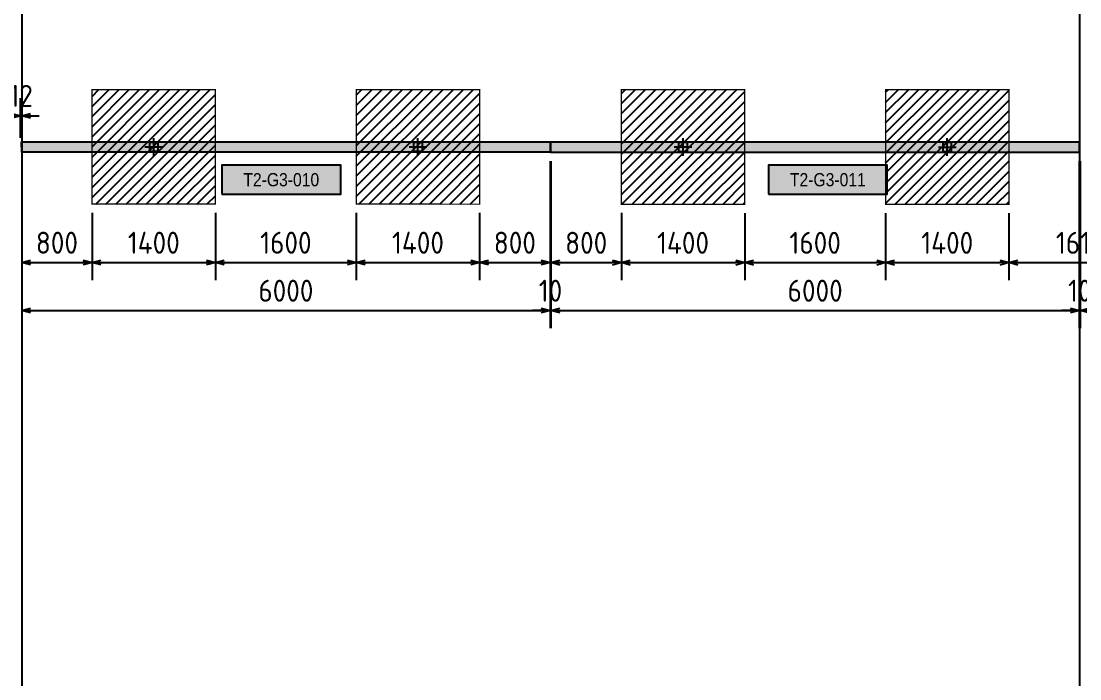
# Model space of a CAD drawing. Header units: centimetres. Extents: x -6122352 to 7132207, y -1694241 to 1947892.
# Drawn here: x 3614100 to 3626121, y 820258 to 827725 of the extents above; entities that cross this region are included whole.
import ezdxf
from ezdxf.enums import TextEntityAlignment as Align

# ---------------------------------------------------------------- set-up
doc = ezdxf.new("R2010")
doc.units = ezdxf.units.CM
doc.header["$MEASUREMENT"] = 0
doc.header["$PDMODE"] = 66
doc.header["$PDSIZE"] = 100
for name, color, linetype in [('@MI-FOOTINGS', 7, 'Continuous'), ('@MI-TYPE-01', 30, 'Continuous'), ('@MI-TYPE-02', 6, 'Continuous'), ('PANEL-TAGS', 7, 'Continuous')]:
    doc.layers.add(name, color=color, linetype=linetype)
doc.styles.add('PANELTAG_STYLE', font='arial.ttf')
doc.styles.add('Schueco-BEMSTIL', font='isocpeur.ttf', dxfattribs={"width": 0.9})
doc.dimstyles.new('MI- JWC-TXT-2.5 MM', dxfattribs={"dimscale": 1.5, "dimtxt": 2.5, "dimasz": 1, "dimexe": 2, "dimexo": 1, "dimgap": 1, "dimtad": 1, "dimdec": 0, "dimdsep": 46, "dimtxsty": 'Schueco-BEMSTIL', "dimblk": 'OPEN30', "dimcen": 0, "dimdle": 2, "dimclrd": 140, "dimclre": 8, "dimclrt": 40, "dimadec": 0, "dimazin": 2, "dimtfac": 1, "dimtdec": 0, "dimtix": 1, "dimtmove": 2, "dimatfit": 3, "dimldrblk": 'OPEN', "dimfxl": 2, "dimlwd": -1, "dimlwe": -1, "dimarcsym": 0})

# ---------------------------------------------------------------- blocks, each defined once
blk = doc.blocks.new('T2-FOOTING PLAN')
at = {"layer": '@MI-FOOTINGS', "transparency": 33554679}
h = blk.add_hatch(dxfattribs=at)
h.set_pattern_fill('ANSI31', color=8, scale=650)
h.paths.add_polyline_path([(-700, 650), (700, 650), (700, -650), (-700, -650)])
at = {"layer": '@MI-FOOTINGS', "color": 160, "true_color": 0x3340f0, "const_width": 15}
blk.add_lwpolyline([(-700, 650), (700, 650), (700, -650), (-700, -650)], close=True, dxfattribs=at)
at = {"layer": '@MI-FOOTINGS', "color": 30}
blk.add_point((0, 0), dxfattribs=at)
blk = doc.blocks.new('_Open30')
at = {"color": 0, "linetype": 'ByBlock', "lineweight": -2}
for p, q in [((-1, 0.27), (0, 0)), ((0, 0), (-1, -0.27)), ((0, 0), (-1, 0))]:
    blk.add_line(p, q, dxfattribs=at)
blk = doc.blocks.new('*D2596')
at = {"layer": '@MI-TYPE-02', "color": 8, "transparency": 16777216}
for p, q in [((-54158, -153), (-54158, -1505)), ((-53358, -741), (-53358, -1505))]:
    blk.add_line(p, q, dxfattribs=at)
at = {"layer": '@MI-TYPE-02', "color": 140, "transparency": 16777216}
blk.add_line((-54058, -1305), (-53458, -1305), dxfattribs=at)
at = {"layer": 'Defpoints', "color": 0, "transparency": 16777216}
for p in [(-54158, -53), (-53358, -641), (-53358, -1305)]:
    blk.add_point(p, dxfattribs=at)
at = {"layer": '@MI-TYPE-02', "color": 140, "transparency": 16777216, "xscale": 100, "yscale": 100, "zscale": 100, "rotation": 180}
blk.add_blockref('_Open30', (-54158, -1305), dxfattribs=at)
at = {"layer": '@MI-TYPE-02', "color": 140, "transparency": 16777216, "xscale": 100, "yscale": 100, "zscale": 100}
blk.add_blockref('_Open30', (-53358, -1305), dxfattribs=at)
at = {"layer": '@MI-TYPE-02', "color": 40, "transparency": 16777216, "insert": (-53758, -1080), "char_height": 250, "attachment_point": 5, "style": 'Schueco-BEMSTIL'}
blk.add_mtext('800', dxfattribs=at)
blk = doc.blocks.new('_Open')
at = {"color": 0, "linetype": 'ByBlock', "lineweight": -2}
for p, q in [((-1, 0.2), (0, 0)), ((-1, -0.2), (0, 0)), ((0, 0), (-1, 0))]:
    blk.add_line(p, q, dxfattribs=at)
blk = doc.blocks.new('*D2702')
at = {"layer": '@MI-TYPE-02', "color": 8, "transparency": 16777216}
for p, q in [((-53358, -741), (-53358, -1505)), ((-51958, -742), (-51958, -1505))]:
    blk.add_line(p, q, dxfattribs=at)
at = {"layer": '@MI-TYPE-02', "color": 140, "transparency": 16777216}
blk.add_line((-53258, -1305), (-52058, -1305), dxfattribs=at)
at = {"layer": 'Defpoints', "color": 0, "transparency": 16777216}
for p in [(-53358, -641), (-51958, -642), (-51958, -1305)]:
    blk.add_point(p, dxfattribs=at)
at = {"layer": '@MI-TYPE-02', "color": 140, "transparency": 16777216, "xscale": 100, "yscale": 100, "zscale": 100, "rotation": 180}
blk.add_blockref('_Open30', (-53358, -1305), dxfattribs=at)
at = {"layer": '@MI-TYPE-02', "color": 140, "transparency": 16777216, "xscale": 100, "yscale": 100, "zscale": 100}
blk.add_blockref('_Open30', (-51958, -1305), dxfattribs=at)
at = {"layer": '@MI-TYPE-02', "color": 40, "transparency": 16777216, "insert": (-52658, -1080), "char_height": 250, "attachment_point": 5, "style": 'Schueco-BEMSTIL'}
blk.add_mtext('1400', dxfattribs=at)
blk = doc.blocks.new('*D2700')
at = {"layer": '@MI-TYPE-02', "color": 8, "transparency": 16777216}
for p, q in [((-51958, -742), (-51958, -1505)), ((-50358, -742), (-50358, -1505))]:
    blk.add_line(p, q, dxfattribs=at)
at = {"layer": '@MI-TYPE-02', "color": 140, "transparency": 16777216}
blk.add_line((-51858, -1305), (-50458, -1305), dxfattribs=at)
at = {"layer": 'Defpoints', "color": 0, "transparency": 16777216}
for p in [(-51958, -642), (-50358, -642), (-50358, -1305)]:
    blk.add_point(p, dxfattribs=at)
at = {"layer": '@MI-TYPE-02', "color": 140, "transparency": 16777216, "xscale": 100, "yscale": 100, "zscale": 100, "rotation": 180}
blk.add_blockref('_Open30', (-51958, -1305), dxfattribs=at)
at = {"layer": '@MI-TYPE-02', "color": 140, "transparency": 16777216, "xscale": 100, "yscale": 100, "zscale": 100}
blk.add_blockref('_Open30', (-50358, -1305), dxfattribs=at)
at = {"layer": '@MI-TYPE-02', "color": 40, "transparency": 16777216, "insert": (-51158, -1080), "char_height": 250, "attachment_point": 5, "style": 'Schueco-BEMSTIL'}
blk.add_mtext('1600', dxfattribs=at)
blk = doc.blocks.new('*D2701')
at = {"layer": '@MI-TYPE-02', "color": 8, "transparency": 16777216}
for p, q in [((-50358, -742), (-50358, -1505)), ((-48958, -742), (-48958, -1505))]:
    blk.add_line(p, q, dxfattribs=at)
at = {"layer": '@MI-TYPE-02', "color": 140, "transparency": 16777216}
blk.add_line((-50258, -1305), (-49058, -1305), dxfattribs=at)
at = {"layer": 'Defpoints', "color": 0, "transparency": 16777216}
for p in [(-50358, -642), (-48958, -642), (-48958, -1305)]:
    blk.add_point(p, dxfattribs=at)
at = {"layer": '@MI-TYPE-02', "color": 140, "transparency": 16777216, "xscale": 100, "yscale": 100, "zscale": 100, "rotation": 180}
blk.add_blockref('_Open30', (-50358, -1305), dxfattribs=at)
at = {"layer": '@MI-TYPE-02', "color": 140, "transparency": 16777216, "xscale": 100, "yscale": 100, "zscale": 100}
blk.add_blockref('_Open30', (-48958, -1305), dxfattribs=at)
at = {"layer": '@MI-TYPE-02', "color": 40, "transparency": 16777216, "insert": (-49658, -1080), "char_height": 250, "attachment_point": 5, "style": 'Schueco-BEMSTIL'}
blk.add_mtext('1400', dxfattribs=at)
blk = doc.blocks.new('*D2600')
at = {"layer": '@MI-TYPE-02', "color": 8, "transparency": 16777216}
for p, q in [((-48158, -153), (-48158, -1505)), ((-48958, -742), (-48958, -1505))]:
    blk.add_line(p, q, dxfattribs=at)
at = {"layer": '@MI-TYPE-02', "color": 140, "transparency": 16777216}
blk.add_line((-48858, -1305), (-48258, -1305), dxfattribs=at)
at = {"layer": 'Defpoints', "color": 0, "transparency": 16777216}
for p in [(-48158, -53), (-48958, -642), (-48158, -1305)]:
    blk.add_point(p, dxfattribs=at)
at = {"layer": '@MI-TYPE-02', "color": 140, "transparency": 16777216, "xscale": 100, "yscale": 100, "zscale": 100, "rotation": 180}
blk.add_blockref('_Open30', (-48958, -1305), dxfattribs=at)
at = {"layer": '@MI-TYPE-02', "color": 140, "transparency": 16777216, "xscale": 100, "yscale": 100, "zscale": 100}
blk.add_blockref('_Open30', (-48158, -1305), dxfattribs=at)
at = {"layer": '@MI-TYPE-02', "color": 40, "transparency": 16777216, "insert": (-48558, -1080), "char_height": 250, "attachment_point": 5, "style": 'Schueco-BEMSTIL'}
blk.add_mtext('800', dxfattribs=at)
blk = doc.blocks.new('*D2601')
at = {"layer": '@MI-TYPE-02', "color": 8, "transparency": 16777216}
for p, q in [((-48148, -154), (-48148, -1506)), ((-47348, -742), (-47348, -1506))]:
    blk.add_line(p, q, dxfattribs=at)
at = {"layer": '@MI-TYPE-02', "color": 140, "transparency": 16777216}
blk.add_line((-48048, -1306), (-47448, -1306), dxfattribs=at)
at = {"layer": 'Defpoints', "color": 0, "transparency": 16777216}
for p in [(-48148, -54), (-47348, -642), (-47348, -1306)]:
    blk.add_point(p, dxfattribs=at)
at = {"layer": '@MI-TYPE-02', "color": 140, "transparency": 16777216, "xscale": 100, "yscale": 100, "zscale": 100, "rotation": 180}
blk.add_blockref('_Open30', (-48148, -1306), dxfattribs=at)
at = {"layer": '@MI-TYPE-02', "color": 140, "transparency": 16777216, "xscale": 100, "yscale": 100, "zscale": 100}
blk.add_blockref('_Open30', (-47348, -1306), dxfattribs=at)
at = {"layer": '@MI-TYPE-02', "color": 40, "transparency": 16777216, "insert": (-47748, -1081), "char_height": 250, "attachment_point": 5, "style": 'Schueco-BEMSTIL'}
blk.add_mtext('800', dxfattribs=at)
blk = doc.blocks.new('*D2709')
at = {"layer": '@MI-TYPE-02', "color": 8, "transparency": 16777216}
for p, q in [((-47348, -742), (-47348, -1506)), ((-45948, -743), (-45948, -1506))]:
    blk.add_line(p, q, dxfattribs=at)
at = {"layer": '@MI-TYPE-02', "color": 140, "transparency": 16777216}
blk.add_line((-47248, -1306), (-46048, -1306), dxfattribs=at)
at = {"layer": 'Defpoints', "color": 0, "transparency": 16777216}
for p in [(-47348, -642), (-45948, -643), (-45948, -1306)]:
    blk.add_point(p, dxfattribs=at)
at = {"layer": '@MI-TYPE-02', "color": 140, "transparency": 16777216, "xscale": 100, "yscale": 100, "zscale": 100, "rotation": 180}
blk.add_blockref('_Open30', (-47348, -1306), dxfattribs=at)
at = {"layer": '@MI-TYPE-02', "color": 140, "transparency": 16777216, "xscale": 100, "yscale": 100, "zscale": 100}
blk.add_blockref('_Open30', (-45948, -1306), dxfattribs=at)
at = {"layer": '@MI-TYPE-02', "color": 40, "transparency": 16777216, "insert": (-46648, -1081), "char_height": 250, "attachment_point": 5, "style": 'Schueco-BEMSTIL'}
blk.add_mtext('1400', dxfattribs=at)
blk = doc.blocks.new('*D2706')
at = {"layer": '@MI-TYPE-02', "color": 8, "transparency": 16777216}
for p, q in [((-45948, -743), (-45948, -1506)), ((-44348, -743), (-44348, -1506))]:
    blk.add_line(p, q, dxfattribs=at)
at = {"layer": '@MI-TYPE-02', "color": 140, "transparency": 16777216}
blk.add_line((-45848, -1306), (-44448, -1306), dxfattribs=at)
at = {"layer": 'Defpoints', "color": 0, "transparency": 16777216}
for p in [(-45948, -643), (-44348, -643), (-44348, -1306)]:
    blk.add_point(p, dxfattribs=at)
at = {"layer": '@MI-TYPE-02', "color": 140, "transparency": 16777216, "xscale": 100, "yscale": 100, "zscale": 100, "rotation": 180}
blk.add_blockref('_Open30', (-45948, -1306), dxfattribs=at)
at = {"layer": '@MI-TYPE-02', "color": 140, "transparency": 16777216, "xscale": 100, "yscale": 100, "zscale": 100}
blk.add_blockref('_Open30', (-44348, -1306), dxfattribs=at)
at = {"layer": '@MI-TYPE-02', "color": 40, "transparency": 16777216, "insert": (-45148, -1081), "char_height": 250, "attachment_point": 5, "style": 'Schueco-BEMSTIL'}
blk.add_mtext('1600', dxfattribs=at)
blk = doc.blocks.new('*D2707')
at = {"layer": '@MI-TYPE-02', "color": 8, "transparency": 16777216}
for p, q in [((-44348, -743), (-44348, -1506)), ((-42948, -743), (-42948, -1506))]:
    blk.add_line(p, q, dxfattribs=at)
at = {"layer": '@MI-TYPE-02', "color": 140, "transparency": 16777216}
blk.add_line((-44248, -1306), (-43048, -1306), dxfattribs=at)
at = {"layer": 'Defpoints', "color": 0, "transparency": 16777216}
for p in [(-44348, -643), (-42948, -643), (-42948, -1306)]:
    blk.add_point(p, dxfattribs=at)
at = {"layer": '@MI-TYPE-02', "color": 140, "transparency": 16777216, "xscale": 100, "yscale": 100, "zscale": 100, "rotation": 180}
blk.add_blockref('_Open30', (-44348, -1306), dxfattribs=at)
at = {"layer": '@MI-TYPE-02', "color": 140, "transparency": 16777216, "xscale": 100, "yscale": 100, "zscale": 100}
blk.add_blockref('_Open30', (-42948, -1306), dxfattribs=at)
at = {"layer": '@MI-TYPE-02', "color": 40, "transparency": 16777216, "insert": (-43648, -1081), "char_height": 250, "attachment_point": 5, "style": 'Schueco-BEMSTIL'}
blk.add_mtext('1400', dxfattribs=at)
blk = doc.blocks.new('*D2708')
at = {"layer": '@MI-TYPE-02', "color": 8, "transparency": 16777216}
for p, q in [((-42948, -743), (-42948, -1506)), ((-41338, -744), (-41338, -1506))]:
    blk.add_line(p, q, dxfattribs=at)
at = {"layer": '@MI-TYPE-02', "color": 140, "transparency": 16777216}
blk.add_line((-42848, -1306), (-41438, -1306), dxfattribs=at)
at = {"layer": 'Defpoints', "color": 0, "transparency": 16777216}
for p in [(-42948, -643), (-41338, -644), (-41338, -1306)]:
    blk.add_point(p, dxfattribs=at)
at = {"layer": '@MI-TYPE-02', "color": 140, "transparency": 16777216, "xscale": 100, "yscale": 100, "zscale": 100, "rotation": 180}
blk.add_blockref('_Open30', (-42948, -1306), dxfattribs=at)
at = {"layer": '@MI-TYPE-02', "color": 140, "transparency": 16777216, "xscale": 100, "yscale": 100, "zscale": 100}
blk.add_blockref('_Open30', (-41338, -1306), dxfattribs=at)
at = {"layer": '@MI-TYPE-02', "color": 40, "transparency": 16777216, "insert": (-42143, -1081), "char_height": 250, "attachment_point": 5, "style": 'Schueco-BEMSTIL'}
blk.add_mtext('1610', dxfattribs=at)
blk = doc.blocks.new('*D2633')
at = {"layer": '@MI-TYPE-02', "color": 8, "transparency": 16777216}
for p, q in [((-54158, -153), (-54158, -2050)), ((-48158, -153), (-48158, -2050))]:
    blk.add_line(p, q, dxfattribs=at)
at = {"layer": '@MI-TYPE-02', "color": 140, "transparency": 16777216}
blk.add_line((-54058, -1850), (-48258, -1850), dxfattribs=at)
at = {"layer": 'Defpoints', "color": 0, "transparency": 16777216}
for p in [(-54158, -53), (-48158, -53), (-48158, -1850)]:
    blk.add_point(p, dxfattribs=at)
at = {"layer": '@MI-TYPE-02', "color": 140, "transparency": 16777216, "xscale": 100, "yscale": 100, "zscale": 100, "rotation": 180}
blk.add_blockref('_Open30', (-54158, -1850), dxfattribs=at)
at = {"layer": '@MI-TYPE-02', "color": 140, "transparency": 16777216, "xscale": 100, "yscale": 100, "zscale": 100}
blk.add_blockref('_Open30', (-48158, -1850), dxfattribs=at)
at = {"layer": '@MI-TYPE-02', "color": 40, "transparency": 16777216, "insert": (-51158, -1625), "char_height": 250, "attachment_point": 5, "style": 'Schueco-BEMSTIL'}
blk.add_mtext('6000', dxfattribs=at)
blk = doc.blocks.new('*D2634')
at = {"layer": '@MI-TYPE-02', "color": 8, "transparency": 16777216}
for p, q in [((-48158, -153), (-48158, -2050)), ((-48148, -154), (-48148, -2050))]:
    blk.add_line(p, q, dxfattribs=at)
at = {"layer": '@MI-TYPE-02', "color": 140, "transparency": 16777216}
for p, q in [((-48258, -1850), (-48358, -1850)), ((-48158, -1850), (-48148, -1850)), ((-48048, -1850), (-47948, -1850))]:
    blk.add_line(p, q, dxfattribs=at)
at = {"layer": 'Defpoints', "color": 0, "transparency": 16777216}
for p in [(-48158, -53), (-48148, -54), (-48148, -1850)]:
    blk.add_point(p, dxfattribs=at)
at = {"layer": '@MI-TYPE-02', "color": 140, "transparency": 16777216, "xscale": 100, "yscale": 100, "zscale": 100}
blk.add_blockref('_Open30', (-48158, -1850), dxfattribs=at)
at = {"layer": '@MI-TYPE-02', "color": 140, "transparency": 16777216, "xscale": 100, "yscale": 100, "zscale": 100, "rotation": 180}
blk.add_blockref('_Open30', (-48148, -1850), dxfattribs=at)
at = {"layer": '@MI-TYPE-02', "color": 40, "transparency": 16777216, "insert": (-48153, -1625), "char_height": 250, "attachment_point": 5, "style": 'Schueco-BEMSTIL'}
blk.add_mtext('10', dxfattribs=at)
blk = doc.blocks.new('*D2635')
at = {"layer": '@MI-TYPE-02', "color": 8, "transparency": 16777216}
for p, q in [((-48148, -154), (-48148, -2050)), ((-42148, -154), (-42148, -2050))]:
    blk.add_line(p, q, dxfattribs=at)
at = {"layer": '@MI-TYPE-02', "color": 140, "transparency": 16777216}
blk.add_line((-48048, -1850), (-42248, -1850), dxfattribs=at)
at = {"layer": 'Defpoints', "color": 0, "transparency": 16777216}
for p in [(-48148, -54), (-42148, -54), (-42148, -1850)]:
    blk.add_point(p, dxfattribs=at)
at = {"layer": '@MI-TYPE-02', "color": 140, "transparency": 16777216, "xscale": 100, "yscale": 100, "zscale": 100, "rotation": 180}
blk.add_blockref('_Open30', (-48148, -1850), dxfattribs=at)
at = {"layer": '@MI-TYPE-02', "color": 140, "transparency": 16777216, "xscale": 100, "yscale": 100, "zscale": 100}
blk.add_blockref('_Open30', (-42148, -1850), dxfattribs=at)
at = {"layer": '@MI-TYPE-02', "color": 40, "transparency": 16777216, "insert": (-45148, -1625), "char_height": 250, "attachment_point": 5, "style": 'Schueco-BEMSTIL'}
blk.add_mtext('6000', dxfattribs=at)
blk = doc.blocks.new('*D2636')
at = {"layer": '@MI-TYPE-02', "color": 8, "transparency": 16777216}
for p, q in [((-42148, -154), (-42148, -2050)), ((-42138, -155), (-42138, -2050))]:
    blk.add_line(p, q, dxfattribs=at)
at = {"layer": '@MI-TYPE-02', "color": 140, "transparency": 16777216}
for p, q in [((-42248, -1850), (-42348, -1850)), ((-42148, -1850), (-42138, -1850)), ((-42038, -1850), (-41938, -1850))]:
    blk.add_line(p, q, dxfattribs=at)
at = {"layer": 'Defpoints', "color": 0, "transparency": 16777216}
for p in [(-42148, -54), (-42138, -55), (-42138, -1850)]:
    blk.add_point(p, dxfattribs=at)
at = {"layer": '@MI-TYPE-02', "color": 140, "transparency": 16777216, "xscale": 100, "yscale": 100, "zscale": 100}
blk.add_blockref('_Open30', (-42148, -1850), dxfattribs=at)
at = {"layer": '@MI-TYPE-02', "color": 140, "transparency": 16777216, "xscale": 100, "yscale": 100, "zscale": 100, "rotation": 180}
blk.add_blockref('_Open30', (-42138, -1850), dxfattribs=at)
at = {"layer": '@MI-TYPE-02', "color": 40, "transparency": 16777216, "insert": (-42143, -1625), "char_height": 250, "attachment_point": 5, "style": 'Schueco-BEMSTIL'}
blk.add_mtext('10', dxfattribs=at)
blk = doc.blocks.new('PANELTAG')
at = {"layer": 'PANEL-TAGS', "color": 1}
blk.add_lwpolyline([(-13.5, -3.3), (13.5, -3.3), (13.5, 3.3), (-13.5, 3.3)], close=True, dxfattribs=at)
at = {"layer": 'PANEL-TAGS', "color": 40, "true_color": 0xffd700}
blk.add_solid([(-13.5, -3.3), (13.5, -3.3), (-13.5, 3.3), (13.5, 3.3)], dxfattribs=at)
at = {"layer": 'PANEL-TAGS', "color": 5, "style": 'PANELTAG_STYLE', "width": 0.85}
blk.add_attdef('TAGNO', text='', height=3, dxfattribs=at).set_placement((0, 0), align=Align.MIDDLE)
blk = doc.blocks.new('*D2431')
at = {"layer": '@MI-TYPE-01', "color": 8, "transparency": 16777216}
for p, q in [((77668, -108362), (77668, -107910)), ((77680, -108365), (77680, -107910))]:
    blk.add_line(p, q, dxfattribs=at)
at = {"layer": '@MI-TYPE-01', "color": 140, "transparency": 16777216}
for p, q in [((77568, -108110), (77468, -108110)), ((77668, -108110), (77680, -108110)), ((77780, -108110), (77880, -108110))]:
    blk.add_line(p, q, dxfattribs=at)
at = {"layer": 'Defpoints', "color": 0, "transparency": 16777216}
for p in [(77680, -108110), (77668, -108462), (77680, -108465)]:
    blk.add_point(p, dxfattribs=at)
at = {"layer": '@MI-TYPE-01', "color": 140, "transparency": 16777216, "xscale": 100, "yscale": 100, "zscale": 100}
blk.add_blockref('_Open30', (77668, -108110), dxfattribs=at)
at = {"layer": '@MI-TYPE-01', "color": 140, "transparency": 16777216, "xscale": 100, "yscale": 100, "zscale": 100, "rotation": 180}
blk.add_blockref('_Open30', (77680, -108110), dxfattribs=at)
at = {"layer": '@MI-TYPE-01', "color": 40, "transparency": 16777216, "insert": (77674, -107885), "char_height": 250, "attachment_point": 5, "style": 'Schueco-BEMSTIL'}
blk.add_mtext('12', dxfattribs=at)
blk = doc.blocks.new('*U2658')
at = {"layer": '@MI-TYPE-02'}
h = blk.add_hatch(color=256, dxfattribs=at)
h.dxf.hatch_style = 1
h.paths.add_polyline_path([(-54158.4, 67), (-48158.4, 67), (-48158, -53), (-54157.9, -53)])
h = blk.add_hatch(color=256, dxfattribs=at)
h.dxf.hatch_style = 1
h.paths.add_polyline_path([(-48148.3, 65.9), (-42148.4, 66), (-42148, -54), (-48147.9, -54.1)])
for points in [[(-54158.4, 67), (-48158.4, 67), (-48158, -53), (-54157.9, -53)], [(-48148.3, 65.9), (-42148.4, 66), (-42148, -54), (-48147.9, -54.1)]]:
    blk.add_lwpolyline(points, close=True, dxfattribs=at)
at = {"layer": '@MI-FOOTINGS', "rotation": 359.9898439714545}
for p in [(-52658.2, 8.5), (-49658.2, 8), (-46648.2, 7.5), (-43648.2, 6.9)]:
    blk.add_blockref('T2-FOOTING PLAN', p, dxfattribs=at)
at = {"layer": '@MI-TYPE-02', "color": 0}
for base, p1, p2, picture, middle in [((-53358.3, -1305), (-54157.9, -53), (-53358.3, -641.3), '*D2596', (-53758.1, -1080)), ((-48158, -1849.8), (-54157.9, -53), (-48158, -53), '*D2633', (-51158, -1624.8)), ((-48158, -1305), (-48958.3, -642.1), (-48158, -53), '*D2600', (-48558.1, -1080)), ((-48147.9, -1849.8), (-48158, -53), (-48147.9, -54.1), '*D2634', (-48153, -1624.8)), ((-42148, -1849.8), (-48147.9, -54.1), (-42148, -54), '*D2635', (-45147.9, -1624.8)), ((-47348.3, -1306), (-48147.9, -54.1), (-47348.3, -642.4), '*D2601', (-47748.1, -1081)), ((-42137.9, -1849.8), (-42148, -54), (-42137.9, -55.2), '*D2636', (-42142.9, -1624.8)), ((-51958.3, -1305), (-53358.3, -641.3), (-51958.3, -641.6), '*D2702', (-52658.3, -1080)), ((-50358.3, -1305), (-51958.3, -641.6), (-50358.3, -641.9), '*D2700', (-51158.3, -1080)), ((-48958.3, -1305), (-50358.3, -641.9), (-48958.3, -642.1), '*D2701', (-49658.3, -1080)), ((-45948.3, -1306), (-47348.3, -642.4), (-45948.3, -642.7), '*D2709', (-46648.3, -1081)), ((-44348.3, -1306), (-45948.3, -642.7), (-44348.3, -642.9), '*D2706', (-45148.3, -1081)), ((-42948.3, -1306), (-44348.3, -642.9), (-42948.3, -643.2), '*D2707', (-43648.3, -1081)), ((-41338.2, -1306), (-42948.3, -643.2), (-41338.2, -643.5), '*D2708', (-42143.3, -1081))]:
    dim = blk.add_linear_dim(base=base, p1=p1, p2=p2, dimstyle='MI- JWC-TXT-2.5 MM', dxfattribs=at)
    dim.commit()
    dim.dimension.update_dxf_attribs({"geometry": picture, "text_midpoint": middle})
blk = doc.blocks.new('A$C0fb98823')
at = {"layer": '@MI-TYPE-02', "color": 0}
blk.add_blockref('*U2658', (108347.4, -20.1), dxfattribs=at)
at = {"layer": 'PANEL-TAGS'}
ref = blk.add_blockref('PANELTAG', (57137.1, -384.3), dxfattribs=dict(at, xscale=50, yscale=50, zscale=50))
ref.add_attrib('TAGNO', 'T2-G3-010', dxfattribs={"color": 5, "height": 150, "style": 'PANELTAG_STYLE', "width": 0.85}).set_placement((57137.1, -384.3), align=Align.MIDDLE_CENTER)
ref = blk.add_blockref('PANELTAG', (63343.7, -384.3), dxfattribs=dict(at, xscale=50, yscale=50, zscale=50))
ref.add_attrib('TAGNO', 'T2-G3-011', dxfattribs={"color": 5, "height": 150, "style": 'PANELTAG_STYLE', "width": 0.85}).set_placement((63343.7, -384.3), align=Align.MIDDLE_CENTER)
at = {"layer": '@MI-TYPE-01'}
dim = blk.add_linear_dim(base=(54189.3, 341.8), p1=(54177.5, -9.8), p2=(54189.3, -13.1), dimstyle='MI- JWC-TXT-2.5 MM', dxfattribs=at)
dim.commit()
dim.dimension.update_dxf_attribs({"geometry": '*D2431', "text_midpoint": (54183.4, 566.8), "insert": (-23490.3, 108452.1)})

msp = doc.modelspace()

# ---------------------------------------------------------------- linework, layer by layer
at = {"layer": 'Defpoints', "color": 8}
for p, q in [((3614105.84986, 842660.059), (3614105.84986, 788302.35164)), ((3626115.82171, 842660.059), (3626115.82171, 788302.35164))]:
    msp.add_line(p, q, dxfattribs=at)

# ---------------------------------------------------------------- block references
at = {"layer": '@MI-TYPE-01'}
msp.add_blockref('A$C0fb98823', (3559916.37816, 826309.49803), dxfattribs=at)

doc.saveas('drawing.dxf')
